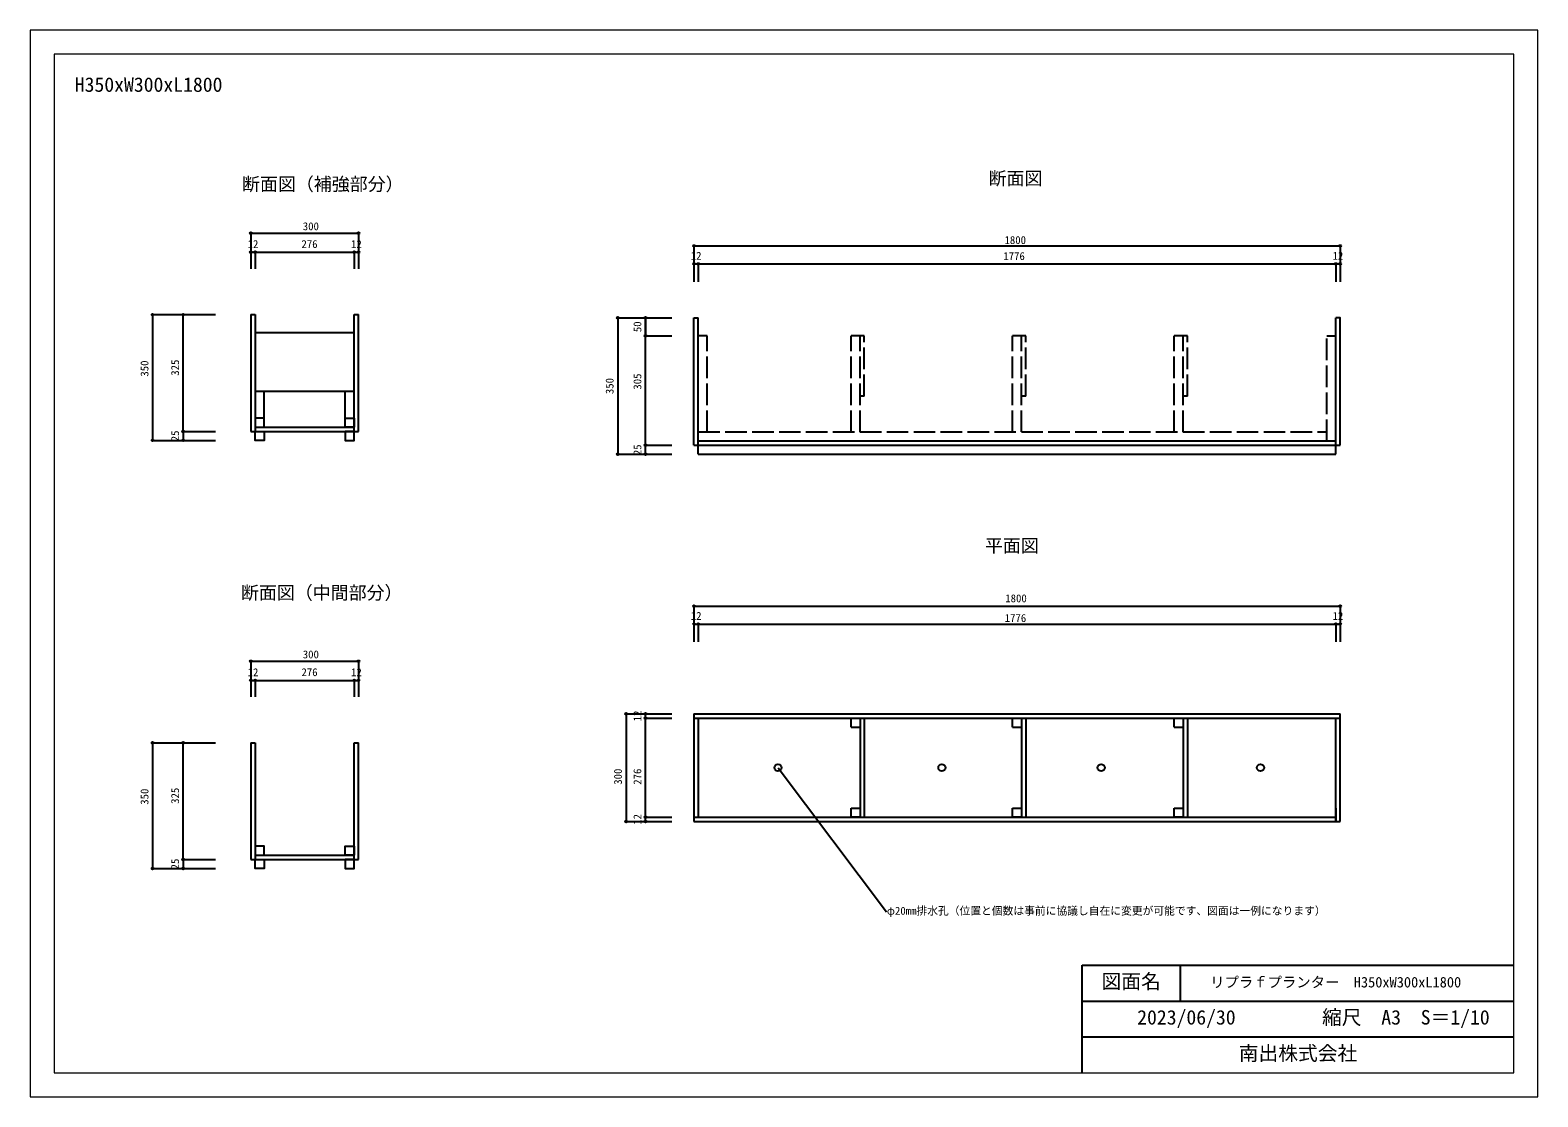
# Model space of a CAD drawing. Units: millimetres at full size, sheet at 1:10, with parts at other scales. Extents: x -2100 to 2100, y -1485 to 1485.
import ezdxf
from ezdxf.enums import TextEntityAlignment as Align

# ---------------------------------------------------------------- set-up
doc = ezdxf.new("R2010")
doc.units = ezdxf.units.MM
doc.header["$LTSCALE"] = 10
doc.header["$PDMODE"] = 32
doc.header["$PDSIZE"] = 5
doc.linetypes.add('DASHED', pattern=[7.5, 6, -1.5])
doc.layers.add('0-0', color=7, linetype='Continuous', lineweight=18)
doc.layers.add('0-1', color=7, linetype='Continuous')
doc.layers.add('1-0', color=4, linetype='Continuous')
doc.styles.add('ＭＳ ゴシック', font='')
doc.styles.get('ＭＳ ゴシック').set_extended_font_data('MS Gothic')

msp = doc.modelspace()

# ---------------------------------------------------------------- linework, layer by layer
at = {"layer": '0-0'}
for p, q in [((2033.33, -1418.33), (2033.33, 1418.33)), ((-2033.33, -1418.33), (2033.33, -1418.33))]:
    msp.add_line(p, q, dxfattribs=at)
msp.add_lwpolyline([(2100, 1485), (-2100, 1485), (-2100, -1485), (2100, -1485)], close=True, dxfattribs=at)
msp.add_lwpolyline([(2033.33, 1418.33), (-2033.33, 1418.33), (-2033.33, -1418.33)], dxfattribs=at)
at = {"layer": '0-1'}
for p, q in [((830.44, -1118.33), (2033.33, -1118.33)), ((830.44, -1418.33), (830.44, -1118.33)), ((1103.97, -1118.33), (1103.97, -1218.33)), ((830.44, -1218.33), (2033.33, -1218.33)), ((830.44, -1318.33), (2033.33, -1318.33))]:
    msp.add_line(p, q, dxfattribs=at)
at = {"layer": '1-0'}
for p, q in [((-1485.17, 919.94), (-1485.17, 866.78)), ((-1485.17, 919.94), (-1185.17, 919.94)), ((-1185.17, 919.94), (-1185.17, 866.78)), ((-250.76, 884.15), (-250.76, 834.15)), ((-250.76, 884.15), (1549.24, 884.15)), ((1549.24, 884.15), (1549.24, 834.15)), ((-1485.17, 866.78), (-1473.17, 866.78)), ((-1485.17, 866.78), (-1485.17, 820.47)), ((-1473.17, 866.78), (-1473.17, 820.47)), ((-1473.17, 866.78), (-1197.17, 866.78)), ((-1197.17, 866.78), (-1197.17, 820.47)), ((-1197.17, 866.78), (-1185.17, 866.78)), ((-1185.17, 866.78), (-1185.17, 820.47)), ((-250.76, 834.15), (-250.76, 784.15)), ((-250.76, 834.15), (-238.76, 834.15)), ((-238.76, 834.15), (199.24, 834.15)), ((-238.76, 834.15), (-238.76, 784.15)), ((199.24, 834.15), (1537.24, 834.15)), ((649.24, 834.15), (749.24, 834.15)), ((1537.24, 834.15), (1549.24, 834.15)), ((1537.24, 834.15), (1537.24, 784.15)), ((1549.24, 834.15), (1549.24, 784.15)), ((-1758.89, 692.88), (-1673.77, 692.88)), ((-1758.89, 692.88), (-1758.89, 342.88)), ((-1673.77, 692.88), (-1584.03, 692.88)), ((-1673.77, 367.88), (-1673.77, 692.88)), ((-463.18, 684.15), (-463.18, 304.15)), ((-463.18, 684.15), (-385.8, 684.15)), ((-385.8, 329.15), (-385.8, 684.15)), ((-385.8, 684.15), (-312.47, 684.15)), ((-385.8, 684.15), (-385.8, 634.15)), ((-385.8, 684.15), (-312.47, 684.15)), ((-385.8, 634.15), (-312.47, 634.15)), ((-1758.89, 342.88), (-1673.77, 342.88)), ((-1673.77, 367.88), (-1673.77, 342.88)), ((-1673.77, 367.88), (-1584.03, 367.88)), ((-1673.77, 342.88), (-1584.03, 342.88)), ((-463.18, 304.15), (-385.8, 304.15)), ((-385.8, 304.15), (-385.8, 329.15)), ((-385.8, 329.15), (-312.47, 329.15)), ((-385.8, 304.15), (-312.47, 304.15)), ((-385.8, 304.15), (-312.47, 304.15)), ((-250.76, -118.5), (-250.76, -168.5)), ((-250.76, -118.5), (1549.24, -118.5)), ((1549.24, -118.5), (1549.24, -168.5)), ((-250.76, -168.5), (-250.76, -218.5)), ((-250.76, -168.5), (-238.76, -168.5)), ((-238.76, -168.5), (-238.76, -218.5)), ((-238.76, -168.5), (-238.76, -218.5)), ((-238.76, -168.5), (1537.24, -168.5)), ((1537.24, -168.5), (1549.24, -168.5)), ((1537.24, -168.5), (1537.24, -218.5)), ((1537.24, -168.5), (1537.24, -218.5)), ((1549.24, -168.5), (1549.24, -218.5)), ((-1485.17, -272.15), (-1485.17, -325.31)), ((-1485.17, -272.15), (-1185.17, -272.15)), ((-1185.17, -272.15), (-1185.17, -325.31)), ((-1485.17, -325.31), (-1473.17, -325.31)), ((-1485.17, -325.31), (-1485.17, -371.63)), ((-1473.17, -325.31), (-1473.17, -371.63)), ((-1473.17, -325.31), (-1197.17, -325.31)), ((-1197.17, -325.31), (-1197.17, -371.63)), ((-1197.17, -325.31), (-1185.17, -325.31)), ((-1185.17, -325.31), (-1185.17, -371.63)), ((-439.97, -418.5), (-385.8, -418.5)), ((-439.97, -418.5), (-439.97, -718.5)), ((-385.8, -430.5), (-385.8, -418.5)), ((-385.8, -418.5), (-312.47, -418.5)), ((-385.8, -430.5), (-312.47, -430.5)), ((-385.8, -706.5), (-385.8, -430.5)), ((-1758.89, -499.22), (-1673.77, -499.22)), ((-1758.89, -499.22), (-1758.89, -849.22)), ((-1673.77, -499.22), (-1584.03, -499.22)), ((-1673.77, -824.22), (-1673.77, -499.22)), ((-385.8, -718.5), (-385.8, -706.5)), ((-385.8, -706.5), (-312.47, -706.5)), ((-385.8, -706.5), (-312.47, -706.5)), ((-439.97, -718.5), (-385.8, -718.5)), ((-385.8, -718.5), (-312.47, -718.5)), ((-385.8, -718.5), (-312.47, -718.5)), ((-1673.77, -824.22), (-1673.77, -849.22)), ((-1673.77, -824.22), (-1584.03, -824.22)), ((-1758.89, -849.22), (-1673.77, -849.22)), ((-1673.77, -849.22), (-1584.03, -849.22))]:
    msp.add_line(p, q, dxfattribs=at)
at = {"layer": '1-0', "color": 7}
for p, q in [((-1485.17, 692.88), (-1473.17, 692.88)), ((-1485.17, 692.88), (-1485.17, 367.88)), ((-1473.17, 692.88), (-1473.17, 367.88)), ((-1197.17, 367.88), (-1197.17, 692.88)), ((-1197.17, 692.88), (-1185.17, 692.88)), ((-1185.17, 367.88), (-1185.17, 692.88)), ((-250.76, 329.15), (-250.76, 684.15)), ((-250.76, 684.15), (-238.76, 684.15)), ((-238.76, 304.15), (-238.76, 684.15)), ((1537.24, 304.15), (1537.24, 684.15)), ((-1473.17, 642.88), (-1197.17, 642.88)), ((-1473.17, 479.88), (-1197.17, 479.88)), ((-1448.17, 404.88), (-1448.17, 479.88)), ((-1222.17, 404.88), (-1222.17, 479.88)), ((-1473.17, 379.88), (-1197.17, 379.88)), ((-1485.17, 367.88), (-1185.17, 367.88)), ((-1297.67, 367.88), (-1272.67, 367.88)), ((-238.76, 341.15), (1537.24, 341.15)), ((-250.76, 329.15), (1549.24, 329.15)), ((-238.76, 304.15), (1537.24, 304.15)), ((-250.76, -418.5), (749.24, -418.5)), ((-250.76, -418.5), (-250.76, -430.5)), ((-250.76, -418.5), (1549.24, -418.5)), ((-250.76, -418.5), (-250.76, -718.5)), ((1549.24, -718.5), (1549.24, -418.5)), ((-250.76, -430.5), (1549.24, -430.5)), ((-238.76, -430.5), (-238.76, -706.5)), ((211.74, -455.5), (211.74, -681.5)), ((223.74, -455.5), (223.74, -681.5)), ((661.74, -455.5), (661.74, -681.5)), ((673.74, -455.5), (673.74, -706.5)), ((1111.74, -455.5), (1111.74, -681.5)), ((1123.74, -455.5), (1123.74, -706.5)), ((1537.24, -718.5), (1537.24, -430.5)), ((-1485.17, -499.22), (-1473.17, -499.22)), ((-1485.17, -499.22), (-1485.17, -824.22)), ((-1473.17, -499.22), (-1473.17, -824.22)), ((-1197.17, -824.22), (-1197.17, -499.22)), ((-1197.17, -499.22), (-1185.17, -499.22)), ((-1185.17, -824.22), (-1185.17, -499.22)), ((-15.9, -569.39), (285.76, -969.77)), ((-250.76, -706.5), (1537.24, -706.5)), ((661.74, -706.5), (636.74, -706.5)), ((661.74, -681.5), (661.74, -706.5)), ((1111.74, -706.5), (1086.74, -706.5)), ((1111.74, -681.5), (1111.74, -706.5)), ((1537.24, -681.5), (1537.24, -718.5)), ((-250.76, -718.5), (1549.24, -718.5)), ((-1485.17, -824.22), (-1185.17, -824.22)), ((-1473.17, -812.22), (-1197.17, -812.22)), ((-1297.67, -824.22), (-1272.67, -824.22))]:
    msp.add_line(p, q, dxfattribs=at)
at = {"layer": '1-0', "color": 7, "linetype": 'DASHED'}
for p, q in [((-213.76, 634.15), (-238.76, 634.15)), ((-213.76, 366.15), (-213.76, 634.15)), ((186.74, 366.15), (186.74, 634.15)), ((211.74, 366.15), (211.74, 634.15)), ((636.74, 366.15), (636.74, 634.15)), ((661.74, 366.15), (661.74, 634.15)), ((1086.74, 366.15), (1086.74, 634.15)), ((1111.74, 366.15), (1111.74, 634.15)), ((1512.24, 341.15), (1512.24, 634.15)), ((1512.24, 634.15), (1537.24, 634.15)), ((223.74, 466.15), (211.74, 466.15)), ((673.74, 466.15), (661.74, 466.15)), ((1123.74, 466.15), (1111.74, 466.15)), ((-238.76, 366.15), (1512.24, 366.15)), ((186.74, -455.5), (186.74, -430.5)), ((186.74, -455.5), (211.74, -455.5)), ((211.74, -430.5), (211.74, -455.5)), ((223.74, -430.5), (223.74, -455.5)), ((636.74, -455.5), (636.74, -430.5)), ((636.74, -455.5), (661.74, -455.5)), ((661.74, -430.5), (661.74, -455.5)), ((673.74, -430.5), (673.74, -455.5)), ((1086.74, -455.5), (1086.74, -430.5)), ((1086.74, -455.5), (1111.74, -455.5)), ((1111.74, -430.5), (1111.74, -455.5)), ((1123.74, -430.5), (1123.74, -455.5)), ((186.74, -681.5), (211.74, -681.5)), ((186.74, -706.5), (186.74, -681.5)), ((223.74, -681.5), (223.74, -706.5)), ((636.74, -681.5), (661.74, -681.5)), ((636.74, -706.5), (636.74, -681.5)), ((661.74, -681.5), (661.74, -706.5)), ((673.74, -681.5), (673.74, -706.5)), ((1086.74, -681.5), (1111.74, -681.5)), ((1086.74, -706.5), (1086.74, -681.5)), ((1111.74, -681.5), (1111.74, -706.5)), ((1123.74, -681.5), (1123.74, -706.5))]:
    msp.add_line(p, q, dxfattribs=at)
at = {"layer": '1-0', "color": 7}
for points in [[(1549.24, 329.15), (1549.24, 684.15), (1537.24, 684.15)], [(211.74, -681.5), (211.74, -706.5), (186.74, -706.5)]]:
    msp.add_lwpolyline(points, dxfattribs=at)
at = {"layer": '1-0', "color": 7, "linetype": 'DASHED'}
for points in [[(223.74, 466.15), (223.74, 634.15), (186.74, 634.15)], [(673.74, 466.15), (673.74, 634.15), (636.74, 634.15)], [(1123.74, 466.15), (1123.74, 634.15), (1086.74, 634.15)]]:
    msp.add_lwpolyline(points, dxfattribs=at)
at = {"layer": '1-0', "color": 7}
for points in [[(-1473.17, 379.88), (-1448.17, 379.88), (-1448.17, 404.88), (-1473.17, 404.88)], [(-1197.17, 379.88), (-1222.17, 379.88), (-1222.17, 404.88), (-1197.17, 404.88)], [(-1473.17, 367.88), (-1448.17, 367.88), (-1448.17, 342.88), (-1473.17, 342.88)], [(-1197.17, 367.88), (-1222.17, 367.88), (-1222.17, 342.88), (-1197.17, 342.88)], [(-1473.17, -812.22), (-1448.17, -812.22), (-1448.17, -787.22), (-1473.17, -787.22)], [(-1197.17, -812.22), (-1222.17, -812.22), (-1222.17, -787.22), (-1197.17, -787.22)], [(-1473.17, -824.22), (-1448.17, -824.22), (-1448.17, -849.22), (-1473.17, -849.22)], [(-1197.17, -824.22), (-1222.17, -824.22), (-1222.17, -849.22), (-1197.17, -849.22)]]:
    msp.add_lwpolyline(points, close=True, dxfattribs=at)
for centre in [(-16.73, -568.5), (439.96, -568.5), (883.52, -568.5), (1327.53, -568.5)]:
    msp.add_circle(centre, 10, dxfattribs=at)
at = {"layer": '1-0'}
for p in [(-1485.17, 919.94), (-1185.17, 919.94), (-250.76, 884.15), (1549.24, 884.15), (-1485.17, 866.78), (-1473.17, 866.78), (-1197.17, 866.78), (-1185.17, 866.78), (-250.76, 834.15), (-238.76, 834.15), (1537.24, 834.15), (1549.24, 834.15), (-1758.89, 692.88), (-1673.77, 692.88), (-463.18, 684.15), (-385.8, 684.15), (-385.8, 634.15), (-1758.89, 342.88), (-1673.77, 367.88), (-1673.77, 342.88), (-463.18, 304.15), (-385.8, 329.15), (-385.8, 304.15), (-250.76, -118.5), (1549.24, -118.5), (-250.76, -168.5), (-238.76, -168.5), (1537.24, -168.5), (1549.24, -168.5), (-1485.17, -272.15), (-1185.17, -272.15), (-1485.17, -325.31), (-1473.17, -325.31), (-1197.17, -325.31), (-1185.17, -325.31), (-439.97, -418.5), (-385.8, -418.5), (-385.8, -430.5), (-1758.89, -499.22), (-1673.77, -499.22), (-385.8, -706.5), (-439.97, -718.5), (-385.8, -718.5), (-1673.77, -824.22), (-1758.89, -849.22), (-1673.77, -849.22)]:
    msp.add_point(p, dxfattribs=at)

# ---------------------------------------------------------------- texts
at = {"layer": '0-0', "style": 'ＭＳ ゴシック'}
for s, height, p in [('H350xW300xL1800', 40.32, (-1975.71, 1301.23)), ('リプラｆプランター\u3000H350xW300xL1800', 29.33, (1187.15, -1189.19))]:
    msp.add_text(s, height=height, dxfattribs=at).set_placement(p, align=Align.BOTTOM_LEFT)
at = {"layer": '0-1', "style": 'ＭＳ ゴシック'}
for s, p in [('図面名', (884.7, -1195.83)), ('2023/06/30', (983.88, -1295.89)), ('縮尺\u3000A3\u3000S＝1/10', (1498.86, -1295.83)), ('南出株式会社', (1266.89, -1395.83))]:
    msp.add_text(s, height=40.32, dxfattribs=at).set_placement(p, align=Align.BOTTOM_LEFT)
at = {"layer": '1-0', "style": 'ＭＳ ゴシック'}
for s, height, p in [('断面図', 36.66, (569.88, 1042.99)), ('断面図（補強部分）', 36.66, (-1509.75, 1027.07)), ('300', 21.99, (-1340.49, 921.34)), ('12', 21.99, (-1494.17, 871.78)), ('276', 21.99, (-1344.21, 871.88)), ('12', 21.99, (-1206.17, 871.78)), ('1800', 21.99, (614.33, 882.96)), ('12', 21.99, (-259.76, 839.15)), ('1776', 21.99, (611.05, 838.3)), ('12', 21.99, (1528.24, 839.15)), ('平面図', 36.66, (559.68, 20.4)), ('断面図（中間部分）', 36.66, (-1512.75, -110.68)), ('1800', 21.99, (616.46, -114.55)), ('12', 21.99, (-259.76, -163.5)), ('1776', 21.99, (614.87, -169.41)), ('12', 21.99, (1528.24, -163.5)), ('300', 21.99, (-1340.49, -270.76)), ('12', 21.99, (-1494.17, -320.31)), ('276', 21.99, (-1344.21, -320.22)), ('12', 21.99, (-1206.17, -320.31)), ('φ20mm排水孔（位置と個数は事前に協議し自在に変更が可能です、図面は一例になります）', 21.99, (286.42, -984.59))]:
    msp.add_text(s, height=height, dxfattribs=at).set_placement(p, align=Align.BOTTOM_LEFT)
for s, p in [('50', (-390.8, 644.15)), ('350', (-1763.89, 520.38)), ('325', (-1678.77, 522.88)), ('350', (-468.18, 471.65)), ('305', (-390.8, 484.15)), ('25', (-1678.77, 340.38)), ('25', (-390.8, 301.65)), ('12', (-390.8, -439.5)), ('300', (-444.97, -616)), ('276', (-390.8, -616)), ('350', (-1763.89, -671.72)), ('325', (-1678.77, -669.22)), ('12', (-390.8, -727.5)), ('25', (-1678.77, -851.72))]:
    msp.add_text(s, height=21.99, rotation=90, dxfattribs=at).set_placement(p, align=Align.BOTTOM_LEFT)

doc.saveas('drawing.dxf')
